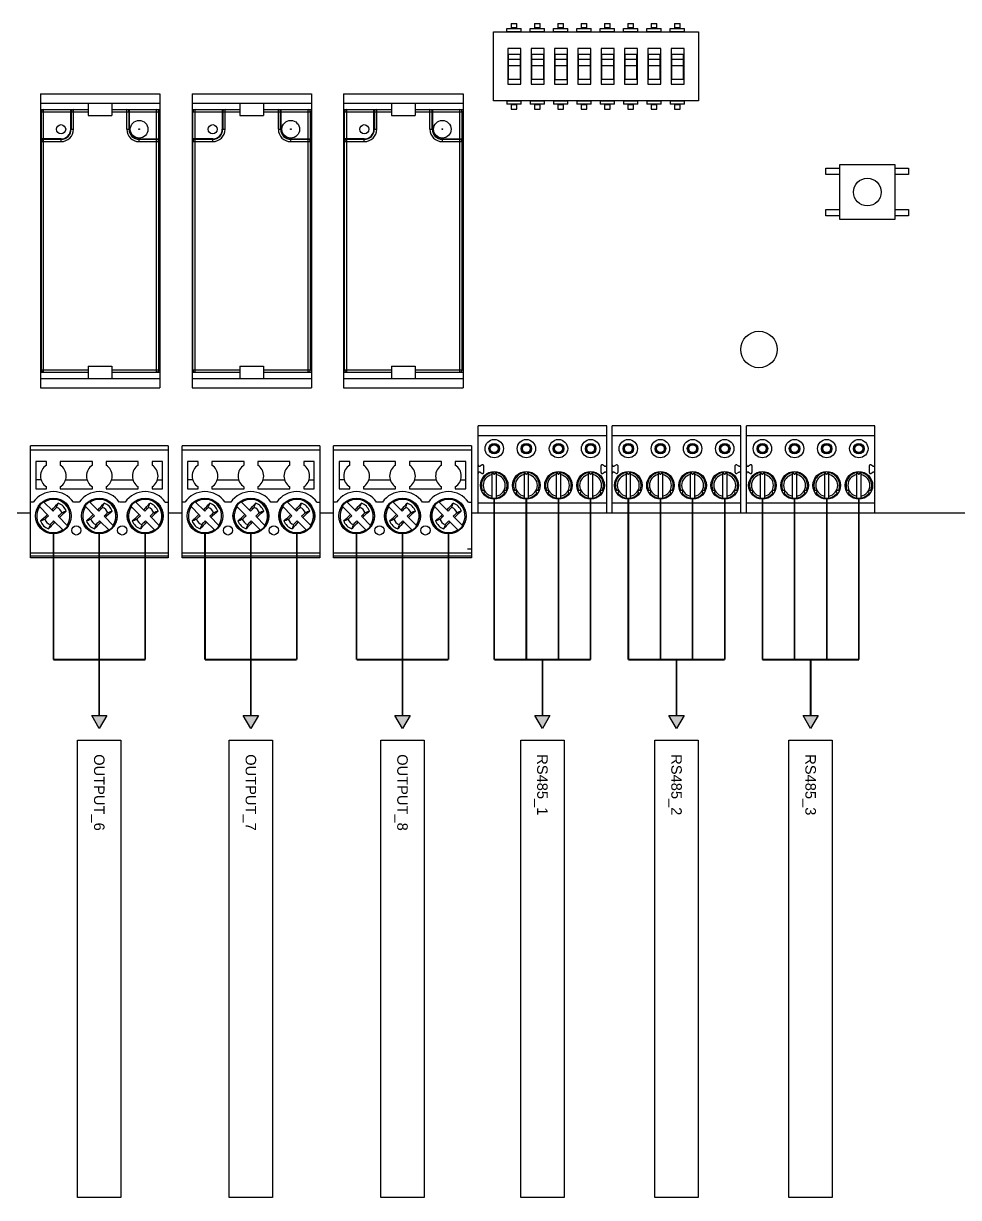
# Model space of a CAD drawing. Header units: millimetres. Extents: x 285292 to 433407, y -235676 to -135648.
# Drawn here: x 319260 to 359349, y -235676 to -185348 of the extents above; entities that cross this region are included whole.
import ezdxf
from ezdxf.enums import TextEntityAlignment as Align

# ---------------------------------------------------------------- set-up
doc = ezdxf.new("R2010")
doc.units = ezdxf.units.MM
doc.header["$LTSCALE"] = 10
doc.header["$MEASUREMENT"] = 0
doc.linetypes.add('HIDDEN', pattern=[0.375, 0.25, -0.125])
doc.styles.get("Standard").update_dxf_attribs({"font": 'arial.ttf'})

# ---------------------------------------------------------------- blocks, each defined once
blk = doc.blocks.new('SE ACM')
h = blk.add_hatch(color=256)
h.dxf.hatch_style = 1
h.paths.add_polyline_path([(322510, -215575), (322186, -215015), (322834, -215015)])
h = blk.add_hatch(color=256)
h.dxf.hatch_style = 1
h.paths.add_polyline_path([(329010, -215575), (328686, -215015), (329334, -215015)])
h = blk.add_hatch(color=256)
h.dxf.hatch_style = 1
h.paths.add_polyline_path([(335510, -215575), (335186, -215015), (335834, -215015)])
h = blk.add_hatch(color=256)
h.dxf.hatch_style = 1
h.paths.add_polyline_path([(341509, -215575), (341185, -215015), (341832, -215015)])
h = blk.add_hatch(color=256)
h.dxf.hatch_style = 1
h.paths.add_polyline_path([(347259, -215575), (346935, -215015), (347582, -215015)])
h = blk.add_hatch(color=256)
h.dxf.hatch_style = 1
h.paths.add_polyline_path([(353009, -215575), (352685, -215015), (353332, -215015)])
at = {"linetype": 'Continuous'}
for p, q in [((339419, -188658), (339419, -185706)), ((339419, -185706), (348198, -185706)), ((339980, -185706), (339980, -185564)), ((339980, -185564), (340598, -185564)), ((340598, -185702), (339980, -185702)), ((340169, -185348), (340169, -185564)), ((340169, -185348), (340409, -185348)), ((340169, -185526), (340409, -185526)), ((340409, -185564), (340409, -185348)), ((340598, -185706), (340598, -185564)), ((340980, -185706), (340980, -185564)), ((340980, -185564), (341598, -185564)), ((341598, -185702), (340980, -185702)), ((341169, -185348), (341169, -185564)), ((341169, -185348), (341409, -185348)), ((341169, -185526), (341409, -185526)), ((341409, -185564), (341409, -185348)), ((341598, -185706), (341598, -185564)), ((341980, -185706), (341980, -185564)), ((341980, -185564), (342598, -185564)), ((342598, -185702), (341980, -185702)), ((342169, -185348), (342169, -185564)), ((342169, -185348), (342409, -185348)), ((342169, -185526), (342409, -185526)), ((342409, -185564), (342409, -185348)), ((342598, -185706), (342598, -185564)), ((342980, -185706), (342980, -185564)), ((342980, -185564), (343598, -185564)), ((343598, -185702), (342980, -185702)), ((343169, -185348), (343169, -185564)), ((343169, -185348), (343409, -185348)), ((343169, -185526), (343409, -185526)), ((343409, -185564), (343409, -185348)), ((343598, -185706), (343598, -185564)), ((343980, -185706), (343980, -185564)), ((343980, -185564), (344598, -185564)), ((344598, -185702), (343980, -185702)), ((344169, -185348), (344169, -185564)), ((344169, -185348), (344409, -185348)), ((344169, -185526), (344409, -185526)), ((344409, -185564), (344409, -185348)), ((344598, -185706), (344598, -185564)), ((344980, -185706), (344980, -185564)), ((344980, -185564), (345598, -185564)), ((345598, -185702), (344980, -185702)), ((345169, -185348), (345169, -185564)), ((345169, -185348), (345409, -185348)), ((345169, -185526), (345409, -185526)), ((345409, -185564), (345409, -185348)), ((345598, -185706), (345598, -185564)), ((345980, -185706), (345980, -185564)), ((345980, -185564), (346598, -185564)), ((346598, -185702), (345980, -185702)), ((346169, -185348), (346169, -185564)), ((346169, -185348), (346409, -185348)), ((346169, -185526), (346409, -185526)), ((346409, -185564), (346409, -185348)), ((346598, -185706), (346598, -185564)), ((346980, -185706), (346980, -185564)), ((346980, -185564), (347598, -185564)), ((347598, -185702), (346980, -185702)), ((347169, -185348), (347169, -185564)), ((347169, -185348), (347409, -185348)), ((347169, -185526), (347409, -185526)), ((347409, -185564), (347409, -185348)), ((347598, -185706), (347598, -185564)), ((348198, -185706), (348198, -188658)), ((340033, -186414), (340033, -187950)), ((340584, -186414), (340033, -186414)), ((340052, -187753), (340052, -186662)), ((340052, -186662), (340564, -186662)), ((340564, -187753), (340564, -186662)), ((340584, -187950), (340584, -186414)), ((341033, -186414), (341033, -187950)), ((341584, -186414), (341033, -186414)), ((341052, -187753), (341052, -186662)), ((341052, -186662), (341564, -186662)), ((341564, -187753), (341564, -186662)), ((341584, -187950), (341584, -186414)), ((342033, -186414), (342033, -187950)), ((342584, -186414), (342033, -186414)), ((342052, -187753), (342052, -186662)), ((342052, -186662), (342564, -186662)), ((342564, -187753), (342564, -186662)), ((342584, -187950), (342584, -186414)), ((343033, -186414), (343033, -187950)), ((343584, -186414), (343033, -186414)), ((343052, -187753), (343052, -186662)), ((343052, -186662), (343564, -186662)), ((343564, -187753), (343564, -186662)), ((343584, -187950), (343584, -186414)), ((344033, -186414), (344033, -187950)), ((344584, -186414), (344033, -186414)), ((344052, -187753), (344052, -186662)), ((344052, -186662), (344564, -186662)), ((344564, -187753), (344564, -186662)), ((344584, -187950), (344584, -186414)), ((345033, -186414), (345033, -187950)), ((345584, -186414), (345033, -186414)), ((345052, -187753), (345052, -186662)), ((345052, -186662), (345564, -186662)), ((345564, -187753), (345564, -186662)), ((345584, -187950), (345584, -186414)), ((346033, -186414), (346033, -187950)), ((346584, -186414), (346033, -186414)), ((346052, -187753), (346052, -186662)), ((346052, -186662), (346564, -186662)), ((346564, -187753), (346564, -186662)), ((346584, -187950), (346584, -186414)), ((347033, -186414), (347033, -187950)), ((347584, -186414), (347033, -186414)), ((347052, -187753), (347052, -186662)), ((347052, -186662), (347564, -186662)), ((347564, -187753), (347564, -186662)), ((347584, -187950), (347584, -186414)), ((340052, -186769), (340033, -186769)), ((340564, -186888), (340052, -186888)), ((340564, -187162), (340052, -187162)), ((340584, -186769), (340564, -186769)), ((341052, -186769), (341033, -186769)), ((341564, -186888), (341052, -186888)), ((341564, -187162), (341052, -187162)), ((341584, -186769), (341564, -186769)), ((342052, -186769), (342033, -186769)), ((342564, -186888), (342052, -186888)), ((342564, -187162), (342052, -187162)), ((342584, -186769), (342564, -186769)), ((343052, -186769), (343033, -186769)), ((343564, -186888), (343052, -186888)), ((343564, -187162), (343052, -187162)), ((343584, -186769), (343564, -186769)), ((344052, -186769), (344033, -186769)), ((344564, -186888), (344052, -186888)), ((344564, -187162), (344052, -187162)), ((344584, -186769), (344564, -186769)), ((345052, -186769), (345033, -186769)), ((345564, -186888), (345052, -186888)), ((345564, -187162), (345052, -187162)), ((345584, -186769), (345564, -186769)), ((346052, -186769), (346033, -186769)), ((346564, -186888), (346052, -186888)), ((346564, -187162), (346052, -187162)), ((346584, -186769), (346564, -186769)), ((347052, -186769), (347033, -186769)), ((347564, -186888), (347052, -186888)), ((347564, -187162), (347052, -187162)), ((347584, -186769), (347564, -186769)), ((340033, -187595), (340052, -187595)), ((340564, -187595), (340584, -187595)), ((341033, -187595), (341052, -187595)), ((341564, -187595), (341584, -187595)), ((342033, -187595), (342052, -187595)), ((342564, -187595), (342584, -187595)), ((343033, -187595), (343052, -187595)), ((343564, -187595), (343584, -187595)), ((344033, -187595), (344052, -187595)), ((344564, -187595), (344584, -187595)), ((345033, -187595), (345052, -187595)), ((345564, -187595), (345584, -187595)), ((346033, -187595), (346052, -187595)), ((346564, -187595), (346584, -187595)), ((347033, -187595), (347052, -187595)), ((347564, -187595), (347584, -187595)), ((340033, -187950), (340584, -187950)), ((340564, -187753), (340052, -187753)), ((341033, -187950), (341584, -187950)), ((341564, -187753), (341052, -187753)), ((342033, -187950), (342584, -187950)), ((342052, -187753), (342564, -187753)), ((343033, -187950), (343584, -187950)), ((343564, -187753), (343052, -187753)), ((344033, -187950), (344584, -187950)), ((344564, -187753), (344052, -187753)), ((345033, -187950), (345584, -187950)), ((345564, -187753), (345052, -187753)), ((346033, -187950), (346584, -187950)), ((346564, -187753), (346052, -187753)), ((347033, -187950), (347584, -187950)), ((347564, -187753), (347052, -187753)), ((319987, -188366), (319987, -200965)), ((319987, -188366), (325105, -188366)), ((325105, -188366), (325105, -200965)), ((326487, -188366), (326487, -200965)), ((326487, -188366), (331605, -188366)), ((331605, -188366), (331605, -200965)), ((332987, -188366), (332987, -200965)), ((332987, -188366), (338105, -188366)), ((338105, -188366), (338105, -200965)), ((348198, -188658), (339419, -188658)), ((339980, -188658), (339980, -188800)), ((339980, -188662), (340598, -188662)), ((340598, -188800), (340598, -188658)), ((340980, -188658), (340980, -188800)), ((340980, -188662), (341598, -188662)), ((341598, -188800), (341598, -188658)), ((341980, -188658), (341980, -188800)), ((341980, -188662), (342598, -188662)), ((342598, -188800), (342598, -188658)), ((342980, -188658), (342980, -188800)), ((342980, -188662), (343598, -188662)), ((343598, -188800), (343598, -188658)), ((343980, -188658), (343980, -188800)), ((343980, -188662), (344598, -188662)), ((344598, -188800), (344598, -188658)), ((344980, -188658), (344980, -188800)), ((344980, -188662), (345598, -188662)), ((345598, -188800), (345598, -188658)), ((345980, -188658), (345980, -188800)), ((345980, -188662), (346598, -188662)), ((346598, -188800), (346598, -188658)), ((346980, -188658), (346980, -188800)), ((346980, -188662), (347598, -188662)), ((347598, -188800), (347598, -188658)), ((319987, -188760), (325105, -188760)), ((319987, -189036), (322040, -189036)), ((320026, -200197), (320026, -189134)), ((320026, -189134), (322040, -189134)), ((320124, -200296), (320124, -189036)), ((321286, -189882), (321286, -189036)), ((321305, -189134), (321305, -189882)), ((321404, -189882), (321404, -189036)), ((322040, -188760), (322040, -189292)), ((323052, -188760), (323052, -189292)), ((323052, -189036), (325105, -189036)), ((323052, -189134), (325065, -189134)), ((323687, -189882), (323687, -189036)), ((323786, -189882), (323786, -189134)), ((323805, -189882), (323805, -189036)), ((324967, -200296), (324967, -189036)), ((325065, -200197), (325065, -189134)), ((326487, -188760), (331605, -188760)), ((326487, -189036), (328540, -189036)), ((326526, -200197), (326526, -189134)), ((326526, -189134), (328540, -189134)), ((326624, -200296), (326624, -189036)), ((327786, -189882), (327786, -189036)), ((327805, -189134), (327805, -189882)), ((327904, -189882), (327904, -189036)), ((328540, -188760), (328540, -189292)), ((329552, -188760), (329552, -189292)), ((329552, -189036), (331605, -189036)), ((329552, -189134), (331565, -189134)), ((330187, -189882), (330187, -189036)), ((330286, -189882), (330286, -189134)), ((330305, -189882), (330305, -189036)), ((331467, -200296), (331467, -189036)), ((331565, -200197), (331565, -189134)), ((332987, -188760), (338105, -188760)), ((332987, -189036), (335040, -189036)), ((333026, -200197), (333026, -189134)), ((333026, -189134), (335040, -189134)), ((333124, -200296), (333124, -189036)), ((334286, -189882), (334286, -189036)), ((334305, -189134), (334305, -189882)), ((334404, -189882), (334404, -189036)), ((335040, -188760), (335040, -189292)), ((336052, -188760), (336052, -189292)), ((336052, -189036), (338105, -189036)), ((336052, -189134), (338065, -189134)), ((336687, -189882), (336687, -189036)), ((336786, -189882), (336786, -189134)), ((336805, -189882), (336805, -189036)), ((337967, -200296), (337967, -189036)), ((338065, -200197), (338065, -189134)), ((340598, -188800), (339980, -188800)), ((340169, -188800), (340169, -189016)), ((340409, -188838), (340169, -188838)), ((340169, -189016), (340409, -189016)), ((340409, -189016), (340409, -188800)), ((341598, -188800), (340980, -188800)), ((341169, -188800), (341169, -189016)), ((341409, -188838), (341169, -188838)), ((341169, -189016), (341409, -189016)), ((341409, -189016), (341409, -188800)), ((342598, -188800), (341980, -188800)), ((342169, -188800), (342169, -189016)), ((342409, -188838), (342169, -188838)), ((342169, -189016), (342409, -189016)), ((342409, -189016), (342409, -188800)), ((343598, -188800), (342980, -188800)), ((343169, -188800), (343169, -189016)), ((343409, -188838), (343169, -188838)), ((343169, -189016), (343409, -189016)), ((343409, -189016), (343409, -188800)), ((344598, -188800), (343980, -188800)), ((344169, -188800), (344169, -189016)), ((344409, -188838), (344169, -188838)), ((344169, -189016), (344409, -189016)), ((344409, -189016), (344409, -188800)), ((345598, -188800), (344980, -188800)), ((345169, -188800), (345169, -189016)), ((345409, -188838), (345169, -188838)), ((345169, -189016), (345409, -189016)), ((345409, -189016), (345409, -188800)), ((346598, -188800), (345980, -188800)), ((346169, -188800), (346169, -189016)), ((346409, -188838), (346169, -188838)), ((346169, -189016), (346409, -189016)), ((346409, -189016), (346409, -188800)), ((347598, -188800), (346980, -188800)), ((347169, -188800), (347169, -189016)), ((347409, -188838), (347169, -188838)), ((347169, -189016), (347409, -189016)), ((347409, -189016), (347409, -188800)), ((319987, -189311), (320026, -189311)), ((322040, -189292), (323052, -189292)), ((325065, -189311), (325105, -189311)), ((326487, -189311), (326526, -189311)), ((328540, -189292), (329552, -189292)), ((331565, -189311), (331605, -189311)), ((332987, -189311), (333026, -189311)), ((335040, -189292), (336052, -189292)), ((338065, -189311), (338105, -189311)), ((321286, -189882), (321404, -189882)), ((323687, -189882), (323805, -189882)), ((327786, -189882), (327904, -189882)), ((330187, -189882), (330305, -189882)), ((334286, -189882), (334404, -189882)), ((336687, -189882), (336805, -189882)), ((320872, -190296), (320026, -190296)), ((320026, -190414), (320872, -190414)), ((320872, -190315), (320124, -190315)), ((320872, -190414), (320872, -190296)), ((324219, -190414), (324219, -190296)), ((324219, -190296), (325065, -190296)), ((324967, -190315), (324219, -190315)), ((324219, -190414), (325065, -190414)), ((327372, -190296), (326526, -190296)), ((326526, -190414), (327372, -190414)), ((327372, -190315), (326624, -190315)), ((327372, -190414), (327372, -190296)), ((330719, -190414), (330719, -190296)), ((330719, -190296), (331565, -190296)), ((331467, -190315), (330719, -190315)), ((330719, -190414), (331565, -190414)), ((333872, -190296), (333026, -190296)), ((333026, -190414), (333872, -190414)), ((333872, -190315), (333124, -190315)), ((333872, -190414), (333872, -190296)), ((337219, -190414), (337219, -190296)), ((337219, -190296), (338065, -190296)), ((337967, -190315), (337219, -190315)), ((337219, -190414), (338065, -190414)), ((353667, -191551), (354258, -191551)), ((353667, -191827), (353667, -191551)), ((354258, -191394), (356620, -191394)), ((354258, -193756), (354258, -191394)), ((356620, -191394), (356620, -193756)), ((356620, -191551), (357210, -191551)), ((357210, -191551), (357210, -191827)), ((354258, -191827), (353667, -191827)), ((357210, -191827), (356620, -191827)), ((353667, -193323), (354258, -193323)), ((353667, -193599), (353667, -193323)), ((354258, -193599), (353667, -193599)), ((356620, -193756), (354258, -193756)), ((356620, -193323), (357210, -193323)), ((357210, -193599), (356620, -193599)), ((357210, -193323), (357210, -193599)), ((320026, -200020), (319987, -200020)), ((319987, -200296), (322040, -200296)), ((320026, -200197), (322040, -200197)), ((322040, -200040), (322040, -200571)), ((322040, -200040), (323052, -200040)), ((323052, -200040), (323052, -200571)), ((323052, -200197), (325065, -200197)), ((323052, -200296), (325105, -200296)), ((325105, -200020), (325065, -200020)), ((326526, -200020), (326487, -200020)), ((326487, -200296), (328540, -200296)), ((326526, -200197), (328540, -200197)), ((328540, -200040), (328540, -200571)), ((328540, -200040), (329552, -200040)), ((329552, -200040), (329552, -200571)), ((329552, -200197), (331565, -200197)), ((329552, -200296), (331605, -200296)), ((331605, -200020), (331565, -200020)), ((333026, -200020), (332987, -200020)), ((332987, -200296), (335040, -200296)), ((333026, -200197), (335040, -200197)), ((335040, -200040), (335040, -200571)), ((335040, -200040), (336052, -200040)), ((336052, -200040), (336052, -200571)), ((336052, -200197), (338065, -200197)), ((336052, -200296), (338105, -200296)), ((338105, -200020), (338065, -200020)), ((319987, -200571), (325105, -200571)), ((326487, -200571), (331605, -200571)), ((332987, -200571), (338105, -200571)), ((319987, -200965), (325105, -200965)), ((326487, -200965), (331605, -200965)), ((332987, -200965), (338105, -200965)), ((344265, -202589), (338753, -202589)), ((338753, -206329), (338753, -202589)), ((344265, -206329), (344265, -202589)), ((350015, -202589), (344503, -202589)), ((344503, -206329), (344503, -202589)), ((350015, -206329), (350015, -202589)), ((355765, -202589), (350253, -202589)), ((350253, -206329), (350253, -202589)), ((355765, -206329), (355765, -202589)), ((338753, -203004), (344265, -203004)), ((344503, -203004), (350015, -203004)), ((350253, -203004), (355765, -203004)), ((319557, -208252), (319557, -203449)), ((325463, -203449), (319557, -203449)), ((319557, -203629), (325463, -203629)), ((325463, -203449), (325463, -208252)), ((326057, -208252), (326057, -203449)), ((331963, -203449), (326057, -203449)), ((326057, -203629), (331963, -203629)), ((331963, -203449), (331963, -208252)), ((338463, -203449), (332557, -203449)), ((332557, -208252), (332557, -203449)), ((332557, -203629), (338463, -203629)), ((338463, -203449), (338463, -208252)), ((319794, -204118), (319794, -205300)), ((320246, -204118), (319794, -204118)), ((320246, -204283), (320246, -204118)), ((320837, -204118), (320837, -204283)), ((322215, -204118), (320837, -204118)), ((322215, -204283), (322215, -204118)), ((322805, -204118), (322805, -204283)), ((324183, -204118), (322805, -204118)), ((324183, -204283), (324183, -204118)), ((324774, -204118), (324774, -204283)), ((325227, -204118), (324774, -204118)), ((325227, -205300), (325227, -204118)), ((326294, -204118), (326294, -205300)), ((326746, -204118), (326294, -204118)), ((326746, -204283), (326746, -204118)), ((327337, -204118), (327337, -204283)), ((328715, -204118), (327337, -204118)), ((328715, -204283), (328715, -204118)), ((329305, -204118), (329305, -204283)), ((330683, -204118), (329305, -204118)), ((330683, -204283), (330683, -204118)), ((331274, -204118), (331274, -204283)), ((331727, -204118), (331274, -204118)), ((331727, -205300), (331727, -204118)), ((333246, -204118), (332794, -204118)), ((332794, -204118), (332794, -205300)), ((333246, -204283), (333246, -204118)), ((335215, -204118), (333837, -204118)), ((333837, -204118), (333837, -204283)), ((335215, -204283), (335215, -204118)), ((337183, -204118), (335805, -204118)), ((335805, -204118), (335805, -204283)), ((337183, -204283), (337183, -204118)), ((338227, -204118), (337774, -204118)), ((337774, -204118), (337774, -204283)), ((338227, -205300), (338227, -204118)), ((338930, -204267), (338841, -204319)), ((338989, -204302), (338989, -204601)), ((344028, -204601), (344028, -204302)), ((344176, -204319), (344087, -204267)), ((344680, -204267), (344591, -204319)), ((344739, -204302), (344739, -204601)), ((349778, -204601), (349778, -204302)), ((349926, -204319), (349837, -204267)), ((350430, -204267), (350341, -204319)), ((350489, -204302), (350489, -204601)), ((355528, -204601), (355528, -204302)), ((355676, -204319), (355587, -204267)), ((338841, -204584), (338930, -204635)), ((339343, -204606), (339343, -205690)), ((339357, -204564), (339408, -204648)), ((339476, -204648), (339526, -204564)), ((339540, -205690), (339540, -204606)), ((340721, -204606), (340721, -205690)), ((340735, -204564), (340786, -204648)), ((340854, -204648), (340904, -204564)), ((340918, -205690), (340918, -204606)), ((342099, -204606), (342099, -205690)), ((342113, -204564), (342163, -204648)), ((342232, -204648), (342282, -204564)), ((342296, -205690), (342296, -204606)), ((343477, -204606), (343477, -205690)), ((343491, -204564), (343541, -204648)), ((343610, -204648), (343660, -204564)), ((343674, -205690), (343674, -204606)), ((344087, -204635), (344176, -204584)), ((344591, -204584), (344680, -204635)), ((345093, -204606), (345093, -205690)), ((345107, -204564), (345158, -204648)), ((345226, -204648), (345276, -204564)), ((345290, -205690), (345290, -204606)), ((346471, -204606), (346471, -205690)), ((346485, -204564), (346536, -204648)), ((346604, -204648), (346654, -204564)), ((346668, -205690), (346668, -204606)), ((347849, -204606), (347849, -205690)), ((347863, -204564), (347913, -204648)), ((347982, -204648), (348032, -204564)), ((348046, -205690), (348046, -204606)), ((349227, -204606), (349227, -205690)), ((349241, -204564), (349291, -204648)), ((349360, -204648), (349410, -204564)), ((349424, -205690), (349424, -204606)), ((349837, -204635), (349926, -204584)), ((350341, -204584), (350430, -204635)), ((350843, -204606), (350843, -205690)), ((350857, -204564), (350908, -204648)), ((350976, -204648), (351026, -204564)), ((351040, -205690), (351040, -204606)), ((352221, -204606), (352221, -205690)), ((352235, -204564), (352286, -204648)), ((352354, -204648), (352404, -204564)), ((352418, -205690), (352418, -204606)), ((353599, -204606), (353599, -205690)), ((353613, -204564), (353663, -204648)), ((353732, -204648), (353782, -204564)), ((353796, -205690), (353796, -204606)), ((354977, -204606), (354977, -205690)), ((354991, -204564), (355041, -204648)), ((355110, -204648), (355160, -204564)), ((355174, -205690), (355174, -204606)), ((355587, -204635), (355676, -204584)), ((320013, -204906), (319794, -204906)), ((319794, -205300), (320246, -205300)), ((320246, -205300), (320246, -205214)), ((320837, -205214), (320837, -205300)), ((320837, -205300), (322215, -205300)), ((321070, -204906), (321982, -204906)), ((322215, -205300), (322215, -205214)), ((322805, -205214), (322805, -205300)), ((322805, -205300), (324183, -205300)), ((323038, -204906), (323950, -204906)), ((324183, -205300), (324183, -205214)), ((324774, -205214), (324774, -205300)), ((324774, -205300), (325227, -205300)), ((325007, -204906), (325227, -204906)), ((326513, -204906), (326294, -204906)), ((326294, -205300), (326746, -205300)), ((326746, -205300), (326746, -205214)), ((327337, -205214), (327337, -205300)), ((327337, -205300), (328715, -205300)), ((327570, -204906), (328482, -204906)), ((328715, -205300), (328715, -205214)), ((329305, -205214), (329305, -205300)), ((329305, -205300), (330683, -205300)), ((329538, -204906), (330450, -204906)), ((330683, -205300), (330683, -205214)), ((331274, -205214), (331274, -205300)), ((331274, -205300), (331727, -205300)), ((331507, -204906), (331727, -204906)), ((333013, -204906), (332794, -204906)), ((332794, -205300), (333246, -205300)), ((333246, -205300), (333246, -205214)), ((333837, -205214), (333837, -205300)), ((333837, -205300), (335215, -205300)), ((334070, -204906), (334982, -204906)), ((335215, -205300), (335215, -205214)), ((335805, -205214), (335805, -205300)), ((335805, -205300), (337183, -205300)), ((336038, -204906), (336950, -204906)), ((337183, -205300), (337183, -205214)), ((337774, -205214), (337774, -205300)), ((337774, -205300), (338227, -205300)), ((338007, -204906), (338227, -204906)), ((338991, -205369), (338893, -205367)), ((338978, -205514), (339025, -205428)), ((339858, -205428), (339905, -205514)), ((339990, -205367), (339892, -205369)), ((340369, -205369), (340271, -205367)), ((340356, -205514), (340403, -205428)), ((341236, -205428), (341283, -205514)), ((341368, -205367), (341270, -205369)), ((341747, -205369), (341649, -205367)), ((341734, -205514), (341781, -205428)), ((342614, -205428), (342661, -205514)), ((342746, -205367), (342648, -205369)), ((343125, -205369), (343027, -205367)), ((343112, -205514), (343159, -205428)), ((343992, -205428), (344039, -205514)), ((344124, -205367), (344026, -205369)), ((344741, -205369), (344643, -205367)), ((344728, -205514), (344775, -205428)), ((345608, -205428), (345655, -205514)), ((345740, -205367), (345642, -205369)), ((346119, -205369), (346021, -205367)), ((346106, -205514), (346153, -205428)), ((346986, -205428), (347033, -205514)), ((347118, -205367), (347020, -205369)), ((347497, -205369), (347399, -205367)), ((347484, -205514), (347531, -205428)), ((348364, -205428), (348411, -205514)), ((348496, -205367), (348398, -205369)), ((348875, -205369), (348777, -205367)), ((348862, -205514), (348909, -205428)), ((349742, -205428), (349789, -205514)), ((349874, -205367), (349776, -205369)), ((350491, -205369), (350393, -205367)), ((350478, -205514), (350525, -205428)), ((351358, -205428), (351405, -205514)), ((351490, -205367), (351392, -205369)), ((351869, -205369), (351771, -205367)), ((351856, -205514), (351903, -205428)), ((352736, -205428), (352783, -205514)), ((352868, -205367), (352770, -205369)), ((353247, -205369), (353149, -205367)), ((353234, -205514), (353281, -205428)), ((354114, -205428), (354161, -205514)), ((354246, -205367), (354148, -205369)), ((354625, -205369), (354527, -205367)), ((354612, -205514), (354659, -205428)), ((355492, -205428), (355539, -205514)), ((355624, -205367), (355526, -205369)), ((318963, -206323), (319557, -206323)), ((319682, -205870), (319557, -205870)), ((320335, -206449), (319930, -206044)), ((320530, -206254), (320124, -205849)), ((321650, -205870), (321402, -205870)), ((322304, -206449), (321898, -206044)), ((322498, -206254), (322093, -205849)), ((323619, -205870), (323370, -205870)), ((324272, -206449), (323867, -206044)), ((324467, -206254), (324061, -205849)), ((325339, -205870), (325463, -205870)), ((325463, -206323), (326057, -206323)), ((326182, -205870), (326057, -205870)), ((326835, -206449), (326430, -206044)), ((327030, -206254), (326624, -205849)), ((328150, -205870), (327902, -205870)), ((328804, -206449), (328398, -206044)), ((328998, -206254), (328593, -205849)), ((330119, -205870), (329870, -205870)), ((330772, -206449), (330367, -206044)), ((330967, -206254), (330561, -205849)), ((331839, -205870), (331963, -205870)), ((331963, -206323), (332557, -206323)), ((332682, -205870), (332557, -205870)), ((333335, -206449), (332930, -206044)), ((333530, -206254), (333124, -205849)), ((334650, -205870), (334402, -205870)), ((335304, -206449), (334898, -206044)), ((335498, -206254), (335093, -205849)), ((336619, -205870), (336370, -205870)), ((337272, -206449), (336867, -206044)), ((337467, -206254), (337061, -205849)), ((338339, -205870), (338463, -205870)), ((338463, -206323), (338753, -206323)), ((344265, -205914), (338753, -205914)), ((338753, -206329), (344265, -206329)), ((344265, -206323), (344503, -206323)), ((350015, -205914), (344503, -205914)), ((344503, -206329), (350015, -206329)), ((350015, -206323), (350253, -206323)), ((355765, -205914), (350253, -205914)), ((350253, -206329), (355765, -206329)), ((355765, -206323), (376053, -206323)), ((320959, -207073), (320553, -206668)), ((321154, -206878), (320748, -206473)), ((322927, -207073), (322522, -206668)), ((323122, -206878), (322717, -206473)), ((324896, -207073), (324490, -206668)), ((325091, -206878), (324685, -206473)), ((327459, -207073), (327053, -206668)), ((327654, -206878), (327248, -206473)), ((329427, -207073), (329022, -206668)), ((329622, -206878), (329217, -206473)), ((331396, -207073), (330990, -206668)), ((331591, -206878), (331185, -206473)), ((333959, -207073), (333553, -206668)), ((334154, -206878), (333748, -206473)), ((335927, -207073), (335522, -206668)), ((336122, -206878), (335717, -206473)), ((337896, -207073), (337490, -206668)), ((338091, -206878), (337685, -206473)), ((325463, -208055), (319557, -208055)), ((319557, -208174), (325463, -208174)), ((325463, -208252), (319557, -208252)), ((331963, -208055), (326057, -208055)), ((326057, -208174), (331963, -208174)), ((331963, -208252), (326057, -208252)), ((338463, -208055), (332557, -208055)), ((332557, -208174), (338463, -208174)), ((338463, -208252), (332557, -208252)), ((338463, -207878), (338299, -207878))]:
    blk.add_line(p, q, dxfattribs=at)
at = {"linetype": 'HIDDEN', "const_width": 75}
for points in [[(339442, -212621), (339442, -205739)], [(340820, -212621), (340820, -205739)], [(342198, -212621), (342198, -205739)], [(343576, -212621), (343576, -205739)], [(345192, -212621), (345192, -205739)], [(346570, -212621), (346570, -205739)], [(347948, -212621), (347948, -205739)], [(349326, -212621), (349326, -205739)], [(350942, -212621), (350942, -205739)], [(352320, -212621), (352320, -205739)], [(353698, -212621), (353698, -205739)], [(355076, -212621), (355076, -205739)], [(320542, -212621), (320542, -207229)], [(322510, -212621), (322510, -207229)], [(324479, -212621), (324479, -207174)], [(327042, -212621), (327042, -207229)], [(329010, -212621), (329010, -207229)], [(330979, -212621), (330979, -207174)], [(333542, -212621), (333542, -207229)], [(335510, -212621), (335510, -207229)], [(337479, -212621), (337479, -207174)], [(320542, -212621), (324479, -212621)], [(322510, -212621), (322510, -215015)], [(327042, -212621), (330979, -212621)], [(329010, -212621), (329010, -215015)], [(333542, -212621), (337479, -212621)], [(335510, -212621), (335510, -215015)], [(339442, -212621), (343576, -212621)], [(341509, -212621), (341509, -215015)], [(345192, -212621), (349326, -212621)], [(347259, -212621), (347259, -215015)], [(350942, -212621), (355076, -212621)], [(353009, -212621), (353009, -215015)]]:
    blk.add_lwpolyline(points, dxfattribs=at)
for points in [[(322510, -215575), (322186, -215015), (322834, -215015)], [(329010, -215575), (328686, -215015), (329334, -215015)], [(335510, -215575), (335186, -215015), (335834, -215015)], [(341509, -215575), (341185, -215015), (341832, -215015)], [(347259, -215575), (346935, -215015), (347582, -215015)], [(353009, -215575), (352685, -215015), (353332, -215015)], [(323439, -216075), (323439, -235676), (321581, -235676), (321581, -216075)], [(329939, -216075), (329939, -235676), (328081, -235676), (328081, -216075)], [(336439, -216075), (336439, -235676), (334581, -235676), (334581, -216075)], [(342437, -216075), (342437, -235676), (340580, -235676), (340580, -216075)], [(348187, -216075), (348187, -235676), (346330, -235676), (346330, -216075)], [(353937, -216075), (353937, -235676), (352080, -235676), (352080, -216075)]]:
    blk.add_lwpolyline(points, close=True)
at = {"linetype": 'Continuous'}
for centre, radius in [((320872, -189882), 197), ((324219, -189882), 378), ((327372, -189882), 197), ((330719, -189882), 378), ((333872, -189882), 197), ((337219, -189882), 378), ((324219, -189882), 17.4), ((330719, -189882), 17.4), ((337219, -189882), 17.4), ((355439, -192575), 591), ((350792, -199323), 781), ((339442, -203573), 394), ((340820, -203573), 394), ((342198, -203573), 394), ((343576, -203573), 394), ((345192, -203573), 394), ((346570, -203573), 394), ((347948, -203573), 394), ((349326, -203573), 394), ((350942, -203573), 394), ((352320, -203573), 394), ((353698, -203573), 394), ((355076, -203573), 394), ((339442, -203573), 226), ((339442, -203573), 197), ((339442, -203573), 166), ((340820, -203573), 226), ((340820, -203573), 197), ((340820, -203573), 166), ((342198, -203573), 226), ((342198, -203573), 197), ((342198, -203573), 166), ((343576, -203573), 226), ((343576, -203573), 197), ((343576, -203573), 166), ((345192, -203573), 226), ((345192, -203573), 197), ((345192, -203573), 166), ((346570, -203573), 226), ((346570, -203573), 197), ((346570, -203573), 166), ((347948, -203573), 226), ((347948, -203573), 197), ((347948, -203573), 166), ((349326, -203573), 226), ((349326, -203573), 197), ((349326, -203573), 166), ((350942, -203573), 226), ((350942, -203573), 197), ((350942, -203573), 166), ((352320, -203573), 226), ((352320, -203573), 197), ((352320, -203573), 166), ((353698, -203573), 226), ((353698, -203573), 197), ((353698, -203573), 166), ((355076, -203573), 226), ((355076, -203573), 197), ((355076, -203573), 166), ((339442, -205148), 591), ((340820, -205148), 591), ((342198, -205148), 591), ((343576, -205148), 591), ((345192, -205148), 591), ((346570, -205148), 591), ((347948, -205148), 591), ((349326, -205148), 591), ((350942, -205148), 591), ((352320, -205148), 591), ((353698, -205148), 591), ((355076, -205148), 591), ((320542, -206461), 768), ((320542, -206461), 761), ((322510, -206461), 768), ((322510, -206461), 761), ((324479, -206461), 768), ((324479, -206461), 761), ((327042, -206461), 768), ((327042, -206461), 761), ((329010, -206461), 768), ((329010, -206461), 761), ((330979, -206461), 768), ((330979, -206461), 761), ((333542, -206461), 768), ((333542, -206461), 761), ((335510, -206461), 768), ((335510, -206461), 761), ((337479, -206461), 768), ((337479, -206461), 761), ((321526, -207079), 197), ((323494, -207079), 197), ((328026, -207079), 197), ((329994, -207079), 197), ((334526, -207079), 197), ((336494, -207079), 197)]:
    blk.add_circle(centre, radius, dxfattribs=at)
for centre, radius, start, end in [((320124, -189134), 98.4, 90, 180), ((321404, -189134), 98.4, 90, 180), ((323687, -189134), 98.4, 0, 90), ((324967, -189134), 98.4, 0, 90), ((326624, -189134), 98.4, 90, 180), ((327904, -189134), 98.4, 90, 180), ((330187, -189134), 98.4, 0, 90), ((331467, -189134), 98.4, 0, 90), ((333124, -189134), 98.4, 90, 180), ((334404, -189134), 98.4, 90, 180), ((336687, -189134), 98.4, 0, 90), ((337967, -189134), 98.4, 0, 90), ((320872, -189882), 531, 270, 0), ((320872, -189882), 433, 270, 0), ((320872, -189882), 413, 270, 0), ((324219, -189882), 531, 180, 270), ((324219, -189882), 433, 180, 270), ((324219, -189882), 413, 180, 270), ((327372, -189882), 531, 270, 0), ((327372, -189882), 433, 270, 0), ((327372, -189882), 413, 270, 0), ((330719, -189882), 531, 180, 270), ((330719, -189882), 433, 180, 270), ((330719, -189882), 413, 180, 270), ((333872, -189882), 531, 270, 0), ((333872, -189882), 433, 270, 0), ((333872, -189882), 413, 270, 0), ((337219, -189882), 531, 180, 270), ((337219, -189882), 433, 180, 270), ((337219, -189882), 413, 180, 270), ((320124, -190414), 98.4, 90, 180), ((324967, -190414), 98.4, 0, 90), ((326624, -190414), 98.4, 90, 180), ((331467, -190414), 98.4, 0, 90), ((333124, -190414), 98.4, 90, 180), ((337967, -190414), 98.4, 0, 90), ((320124, -200197), 98.4, 180, 270), ((324967, -200197), 98.4, 270, 0), ((326624, -200197), 98.4, 180, 270), ((331467, -200197), 98.4, 270, 0), ((333124, -200197), 98.4, 180, 270), ((337967, -200197), 98.4, 270, 0), ((320542, -204748), 551, 122.3924, 237.6076), ((320542, -204748), 551, 302.3924, 57.6076), ((322510, -204748), 551, 122.3924, 237.6076), ((322510, -204748), 551, 302.3924, 57.6076), ((324479, -204748), 551, 122.3924, 237.6076), ((324479, -204748), 551, 302.3924, 57.6076), ((327042, -204748), 551, 122.3924, 237.6076), ((327042, -204748), 551, 302.3924, 57.6076), ((329010, -204748), 551, 122.3924, 237.6076), ((329010, -204748), 551, 302.3924, 57.6076), ((330979, -204748), 551, 122.3924, 237.6076), ((330979, -204748), 551, 302.3924, 57.6076), ((333542, -204748), 551, 122.3924, 237.6076), ((333542, -204748), 551, 302.3924, 57.6076), ((335510, -204748), 551, 122.3924, 237.6076), ((335510, -204748), 551, 302.3924, 57.6076), ((337479, -204748), 551, 122.3924, 237.6076), ((337479, -204748), 551, 302.3924, 57.6076), ((338812, -204267), 59.1, 180, 300), ((338950, -204302), 39.4, 0, 120), ((344068, -204302), 39.4, 60, 180), ((344205, -204267), 59.1, 240, 0), ((344562, -204267), 59.1, 180, 300), ((344700, -204302), 39.4, 0, 120), ((349818, -204302), 39.4, 60, 180), ((349955, -204267), 59.1, 240, 0), ((350312, -204267), 59.1, 180, 300), ((350450, -204302), 39.4, 0, 120), ((355568, -204302), 39.4, 60, 180), ((355705, -204267), 59.1, 240, 0), ((338812, -204635), 59.1, 60, 180), ((339442, -205148), 551, 96.5179, 203.4949), ((338950, -204601), 39.4, 240, 0), ((339442, -205148), 472, 102.0247, 257.9753), ((339442, -205148), 551, 336.512, 83.4821), ((339442, -205148), 472, 282.0247, 77.9753), ((340820, -205148), 551, 96.5179, 203.4949), ((340820, -205148), 472, 102.0247, 257.9753), ((340820, -205148), 551, 336.512, 83.4821), ((340820, -205148), 472, 282.0247, 77.9753), ((342198, -205148), 551, 96.5179, 203.4949), ((342198, -205148), 472, 102.0247, 257.9753), ((342198, -205148), 551, 336.512, 83.4821), ((342198, -205148), 472, 282.0247, 77.9753), ((343576, -205148), 551, 96.5179, 203.4949), ((343576, -205148), 472, 102.0247, 257.9753), ((343576, -205148), 551, 336.512, 83.4821), ((343576, -205148), 472, 282.0247, 77.9753), ((344068, -204601), 39.4, 180, 300), ((344205, -204635), 59.1, 0, 120), ((344562, -204635), 59.1, 60, 180), ((345192, -205148), 551, 96.5179, 203.4949), ((344700, -204601), 39.4, 240, 0), ((345192, -205148), 472, 102.0247, 257.9753), ((345192, -205148), 551, 336.5052, 83.4821), ((345192, -205148), 472, 282.0247, 77.9753), ((346570, -205148), 551, 96.5179, 203.4949), ((346570, -205148), 472, 102.0247, 257.9753), ((346570, -205148), 551, 336.5052, 83.4821), ((346570, -205148), 472, 282.0247, 77.9753), ((347948, -205148), 551, 96.5179, 203.4949), ((347948, -205148), 472, 102.0247, 257.9753), ((347948, -205148), 551, 336.5052, 83.4821), ((347948, -205148), 472, 282.0247, 77.9753), ((349326, -205148), 551, 96.5179, 203.4949), ((349326, -205148), 472, 102.0247, 257.9753), ((349326, -205148), 551, 336.5052, 83.4821), ((349326, -205148), 472, 282.0247, 77.9753), ((349818, -204601), 39.4, 180, 300), ((349955, -204635), 59.1, 0, 120), ((350312, -204635), 59.1, 60, 180), ((350942, -205148), 551, 96.5179, 203.4949), ((350450, -204601), 39.4, 240, 0), ((350942, -205148), 472, 102.0247, 257.9753), ((350942, -205148), 551, 336.5052, 83.4821), ((350942, -205148), 472, 282.0247, 77.9753), ((352320, -205148), 551, 96.5179, 203.4949), ((352320, -205148), 472, 102.0247, 257.9753), ((352320, -205148), 551, 336.512, 83.4821), ((352320, -205148), 472, 282.0247, 77.9753), ((353698, -205148), 551, 96.5179, 203.4949), ((353698, -205148), 472, 102.0247, 257.9753), ((353698, -205148), 551, 336.5052, 83.4821), ((353698, -205148), 472, 282.0247, 77.9753), ((355076, -205148), 551, 96.5179, 203.4949), ((355076, -205148), 472, 102.0247, 257.9753), ((355076, -205148), 551, 336.5052, 83.4821), ((355076, -205148), 472, 282.0247, 77.9753), ((355568, -204601), 39.4, 180, 300), ((355705, -204635), 59.1, 0, 120), ((320542, -206461), 1043, 34.4744, 145.5256), ((320542, -206461), 713, 326.1392, 123.8608), ((322510, -206461), 1043, 34.4744, 145.5256), ((322510, -206461), 713, 326.1392, 123.8608), ((324479, -206461), 1043, 34.4744, 145.5256), ((324479, -206461), 713, 326.1392, 123.8608), ((327042, -206461), 1043, 34.4744, 145.5256), ((327042, -206461), 713, 326.1392, 123.8608), ((329010, -206461), 1043, 34.4744, 145.5256), ((329010, -206461), 713, 326.1392, 123.8608), ((330979, -206461), 1043, 34.4744, 145.5256), ((330979, -206461), 713, 326.1392, 123.8608), ((333542, -206461), 1043, 34.4744, 145.5256), ((333542, -206461), 713, 326.1392, 123.8608), ((335510, -206461), 1043, 34.4744, 145.5256), ((335510, -206461), 713, 326.1392, 123.8608), ((337479, -206461), 1043, 34.4744, 145.5256), ((337479, -206461), 713, 326.1392, 123.8608), ((339442, -205148), 551, 216.5007, 323.4903), ((340820, -205148), 551, 216.5007, 323.4993), ((342198, -205148), 551, 216.5007, 323.4993), ((343576, -205148), 551, 216.5007, 323.4903), ((345192, -205148), 551, 216.5097, 323.4993), ((346570, -205148), 551, 216.5007, 323.4993), ((347948, -205148), 551, 216.5097, 323.4903), ((349326, -205148), 551, 216.5007, 323.4993), ((350942, -205148), 551, 216.5007, 323.4993), ((352320, -205148), 551, 216.5097, 323.4993), ((353698, -205148), 551, 216.5007, 323.4993), ((355076, -205148), 551, 216.5007, 323.4993), ((320542, -206461), 713, 146.1392, 303.8608), ((320542, -206461), 741, 124.2797, 145.7203), ((314193, -203606), 6947, 339.0307, 340.6497), ((320542, -206461), 394, 20.5161, 69.4839), ((320542, -206461), 591, 20.3977, 69.6023), ((323397, -212810), 6947, 109.3503, 110.9693), ((322510, -206461), 713, 146.1392, 303.8608), ((322510, -206461), 741, 124.2797, 145.7203), ((316161, -203606), 6947, 339.0307, 340.6497), ((322510, -206461), 394, 20.5161, 69.4839), ((322510, -206461), 591, 20.3977, 69.6023), ((325366, -212810), 6947, 109.3503, 110.9693), ((324479, -206461), 713, 146.1392, 303.8608), ((324479, -206461), 741, 124.2797, 145.7203), ((318130, -203606), 6947, 339.0307, 340.6497), ((324479, -206461), 394, 20.5161, 69.4839), ((324479, -206461), 591, 20.3977, 69.6023), ((327334, -212810), 6947, 109.3503, 110.9693), ((327042, -206461), 713, 146.1392, 303.8608), ((327042, -206461), 741, 124.2797, 145.7203), ((320693, -203606), 6947, 339.0307, 340.6497), ((327042, -206461), 394, 20.5161, 69.4839), ((327042, -206461), 591, 20.3977, 69.6023), ((329897, -212810), 6947, 109.3503, 110.9693), ((329010, -206461), 713, 146.1392, 303.8608), ((329010, -206461), 741, 124.2797, 145.7203), ((322661, -203606), 6947, 339.0307, 340.6497), ((329010, -206461), 394, 20.5161, 69.4839), ((329010, -206461), 591, 20.3977, 69.6023), ((331866, -212810), 6947, 109.3503, 110.9693), ((330979, -206461), 713, 146.1392, 303.8608), ((330979, -206461), 741, 124.2797, 145.7203), ((324630, -203606), 6947, 339.0307, 340.6497), ((330979, -206461), 394, 20.5161, 69.4839), ((330979, -206461), 591, 20.3977, 69.6023), ((333834, -212810), 6947, 109.3503, 110.9693), ((333542, -206461), 713, 146.1392, 303.8608), ((333542, -206461), 741, 124.2797, 145.7203), ((327193, -203606), 6947, 339.0307, 340.6497), ((333542, -206461), 394, 20.5161, 69.4839), ((333542, -206461), 591, 20.3977, 69.6023), ((336397, -212810), 6947, 109.3503, 110.9693), ((335510, -206461), 713, 146.1392, 303.8608), ((335510, -206461), 741, 124.2797, 145.7203), ((329161, -203606), 6947, 339.0307, 340.6497), ((335510, -206461), 394, 20.5161, 69.4839), ((335510, -206461), 591, 20.3977, 69.6023), ((338366, -212810), 6947, 109.3503, 110.9693), ((337479, -206461), 713, 146.1392, 303.8608), ((337479, -206461), 741, 124.2797, 145.7203), ((331130, -203606), 6947, 339.0307, 340.6497), ((337479, -206461), 394, 20.5161, 69.4839), ((337479, -206461), 591, 20.3977, 69.6023), ((340334, -212810), 6947, 109.3503, 110.9693), ((317686, -200112), 6947, 289.3503, 290.9693), ((320542, -206461), 591, 200.3977, 249.6023), ((320542, -206461), 394, 200.5161, 249.4839), ((326891, -209316), 6947, 159.0308, 160.6497), ((319655, -200112), 6947, 289.3503, 290.9693), ((322510, -206461), 591, 200.3977, 249.6023), ((322510, -206461), 394, 200.5161, 249.4839), ((328859, -209316), 6947, 159.0308, 160.6497), ((321623, -200112), 6947, 289.3503, 290.9693), ((324479, -206461), 591, 200.3977, 249.6023), ((324479, -206461), 394, 200.5161, 249.4839), ((330828, -209316), 6947, 159.0308, 160.6497), ((324186, -200112), 6947, 289.3503, 290.9693), ((327042, -206461), 591, 200.3977, 249.6023), ((327042, -206461), 394, 200.5161, 249.4839), ((333391, -209316), 6947, 159.0308, 160.6497), ((326155, -200112), 6947, 289.3503, 290.9693), ((329010, -206461), 591, 200.3977, 249.6023), ((329010, -206461), 394, 200.5161, 249.4839), ((335359, -209316), 6947, 159.0308, 160.6497), ((328123, -200112), 6947, 289.3503, 290.9693), ((330979, -206461), 591, 200.3977, 249.6023), ((330979, -206461), 394, 200.5161, 249.4839), ((337328, -209316), 6947, 159.0308, 160.6497), ((330686, -200112), 6947, 289.3503, 290.9693), ((333542, -206461), 591, 200.3977, 249.6023), ((333542, -206461), 394, 200.5161, 249.4839), ((339891, -209316), 6947, 159.0308, 160.6497), ((332655, -200112), 6947, 289.3503, 290.9693), ((335510, -206461), 591, 200.3977, 249.6023), ((335510, -206461), 394, 200.5161, 249.4839), ((341859, -209316), 6947, 159.0308, 160.6497), ((334623, -200112), 6947, 289.3503, 290.9693), ((337479, -206461), 591, 200.3977, 249.6023), ((337479, -206461), 394, 200.5161, 249.4839), ((343828, -209316), 6947, 159.0308, 160.6497), ((320542, -206461), 741, 304.2797, 325.7203), ((322510, -206461), 741, 304.2797, 325.7203), ((324479, -206461), 741, 304.2797, 325.7203), ((327042, -206461), 741, 304.2797, 325.7203), ((329010, -206461), 741, 304.2797, 325.7203), ((330979, -206461), 741, 304.2797, 325.7203), ((333542, -206461), 741, 304.2797, 325.7203), ((335510, -206461), 741, 304.2797, 325.7203), ((337479, -206461), 741, 304.2797, 325.7203)]:
    blk.add_arc(centre, radius, start, end, dxfattribs=at)
for centre, major_axis, start_param, end_param in [((315912, -201831), (4472, -4472), 0.022124, 0.086309), ((315961, -201880), (4472, -4472), 0.022124, 0.057636), ((325122, -211041), (-4472, 4472), -0.057636, -0.022124), ((325171, -211091), (-4472, 4472), -0.086309, -0.022124), ((317881, -201831), (4472, -4472), 0.022124, 0.086309), ((317930, -201880), (4472, -4472), 0.022124, 0.057636), ((327091, -211041), (-4472, 4472), -0.057636, -0.022124), ((327140, -211091), (-4472, 4472), -0.086309, -0.022124), ((319849, -201831), (4472, -4472), 0.022124, 0.086309), ((319898, -201880), (4472, -4472), 0.022124, 0.057636), ((329059, -211041), (-4472, 4472), -0.057636, -0.022124), ((329108, -211091), (-4472, 4472), -0.086309, -0.022124), ((322412, -201831), (4472, -4472), 0.022124, 0.086309), ((322461, -201880), (4472, -4472), 0.022124, 0.057636), ((331622, -211041), (-4472, 4472), -0.057636, -0.022124), ((331671, -211091), (-4472, 4472), -0.086309, -0.022124), ((324381, -201831), (4472, -4472), 0.022124, 0.086309), ((324430, -201880), (4472, -4472), 0.022124, 0.057636), ((333591, -211041), (-4472, 4472), -0.057636, -0.022124), ((333640, -211091), (-4472, 4472), -0.086309, -0.022124), ((326349, -201831), (4472, -4472), 0.022124, 0.086309), ((326398, -201880), (4472, -4472), 0.022124, 0.057636), ((335559, -211041), (-4472, 4472), -0.057636, -0.022124), ((335608, -211091), (-4472, 4472), -0.086309, -0.022124), ((328912, -201831), (4472, -4472), 0.022124, 0.086309), ((328961, -201880), (4472, -4472), 0.022124, 0.057636), ((338122, -211041), (-4472, 4472), -0.057636, -0.022124), ((338171, -211091), (-4472, 4472), -0.086309, -0.022124), ((330881, -201831), (4472, -4472), 0.022124, 0.086309), ((330930, -201880), (4472, -4472), 0.022124, 0.057636), ((340091, -211041), (-4472, 4472), -0.057636, -0.022124), ((340140, -211091), (-4472, 4472), -0.086309, -0.022124), ((332849, -201831), (4472, -4472), 0.022124, 0.086309), ((332898, -201880), (4472, -4472), 0.022124, 0.057636), ((342059, -211041), (-4472, 4472), -0.057636, -0.022124), ((342108, -211091), (-4472, 4472), -0.086309, -0.022124), ((315912, -201831), (4472, -4472), -0.086309, -0.022124), ((315961, -201880), (4472, -4472), -0.057636, -0.022124), ((325171, -211091), (-4472, 4472), 0.022124, 0.086309), ((325122, -211041), (-4472, 4472), 0.022124, 0.057636), ((317881, -201831), (4472, -4472), -0.086309, -0.022124), ((317930, -201880), (4472, -4472), -0.057636, -0.022124), ((327140, -211091), (-4472, 4472), 0.022124, 0.086309), ((327091, -211041), (-4472, 4472), 0.022124, 0.057636), ((319849, -201831), (4472, -4472), -0.086309, -0.022124), ((319898, -201880), (4472, -4472), -0.057636, -0.022124), ((329108, -211091), (-4472, 4472), 0.022124, 0.086309), ((329059, -211041), (-4472, 4472), 0.022124, 0.057636), ((322412, -201831), (4472, -4472), -0.086309, -0.022124), ((322461, -201880), (4472, -4472), -0.057636, -0.022124), ((331671, -211091), (-4472, 4472), 0.022124, 0.086309), ((331622, -211041), (-4472, 4472), 0.022124, 0.057636), ((324381, -201831), (4472, -4472), -0.086309, -0.022124), ((324430, -201880), (4472, -4472), -0.057636, -0.022124), ((333640, -211091), (-4472, 4472), 0.022124, 0.086309), ((333591, -211041), (-4472, 4472), 0.022124, 0.057636), ((326349, -201831), (4472, -4472), -0.086309, -0.022124), ((326398, -201880), (4472, -4472), -0.057636, -0.022124), ((335608, -211091), (-4472, 4472), 0.022124, 0.086309), ((335559, -211041), (-4472, 4472), 0.022124, 0.057636), ((328912, -201831), (4472, -4472), -0.086309, -0.022124), ((328961, -201880), (4472, -4472), -0.057636, -0.022124), ((338171, -211091), (-4472, 4472), 0.022124, 0.086309), ((338122, -211041), (-4472, 4472), 0.022124, 0.057636), ((330881, -201831), (4472, -4472), -0.086309, -0.022124), ((330930, -201880), (4472, -4472), -0.057636, -0.022124), ((340140, -211091), (-4472, 4472), 0.022124, 0.086309), ((340091, -211041), (-4472, 4472), 0.022124, 0.057636), ((332849, -201831), (4472, -4472), -0.086309, -0.022124), ((332898, -201880), (4472, -4472), -0.057636, -0.022124), ((342108, -211091), (-4472, 4472), 0.022124, 0.086309), ((342059, -211041), (-4472, 4472), 0.022124, 0.057636)]:
    blk.add_ellipse(centre, major_axis=major_axis, ratio=0.984808, start_param=start_param, end_param=end_param, dxfattribs=at)
for points, knots in [([(339408, -204648), (339410, -204652), (339420, -204662), (339434, -204667), (339442, -204667)], [0, 0, 0, 0, 0.416802, 1, 1, 1, 1]), ([(339442, -204667), (339449, -204667), (339463, -204662), (339473, -204652), (339476, -204648)], [0, 0, 0, 0, 0.583198, 1, 1, 1, 1]), ([(340786, -204648), (340788, -204652), (340798, -204662), (340812, -204667), (340820, -204667)], [0, 0, 0, 0, 0.416802, 1, 1, 1, 1]), ([(340820, -204667), (340827, -204667), (340841, -204662), (340851, -204652), (340854, -204648)], [0, 0, 0, 0, 0.583198, 1, 1, 1, 1]), ([(342163, -204648), (342166, -204652), (342176, -204662), (342190, -204667), (342198, -204667)], [0, 0, 0, 0, 0.416802, 1, 1, 1, 1]), ([(342198, -204667), (342205, -204667), (342219, -204662), (342229, -204652), (342232, -204648)], [0, 0, 0, 0, 0.583198, 1, 1, 1, 1]), ([(343541, -204648), (343544, -204652), (343554, -204662), (343568, -204667), (343576, -204667)], [0, 0, 0, 0, 0.416802, 1, 1, 1, 1]), ([(343576, -204667), (343583, -204667), (343597, -204662), (343607, -204652), (343610, -204648)], [0, 0, 0, 0, 0.583198, 1, 1, 1, 1]), ([(345158, -204648), (345160, -204652), (345170, -204662), (345184, -204667), (345192, -204667)], [0, 0, 0, 0, 0.416802, 1, 1, 1, 1]), ([(345192, -204667), (345199, -204667), (345213, -204662), (345223, -204652), (345226, -204648)], [0, 0, 0, 0, 0.583198, 1, 1, 1, 1]), ([(346536, -204648), (346538, -204652), (346548, -204662), (346562, -204667), (346570, -204667)], [0, 0, 0, 0, 0.416802, 1, 1, 1, 1]), ([(346570, -204667), (346577, -204667), (346591, -204662), (346601, -204652), (346604, -204648)], [0, 0, 0, 0, 0.583198, 1, 1, 1, 1]), ([(347913, -204648), (347916, -204652), (347926, -204662), (347940, -204667), (347948, -204667)], [0, 0, 0, 0, 0.416802, 1, 1, 1, 1]), ([(347948, -204667), (347955, -204667), (347969, -204662), (347979, -204652), (347982, -204648)], [0, 0, 0, 0, 0.583198, 1, 1, 1, 1]), ([(349291, -204648), (349294, -204652), (349304, -204662), (349318, -204667), (349326, -204667)], [0, 0, 0, 0, 0.416802, 1, 1, 1, 1]), ([(349326, -204667), (349333, -204667), (349347, -204662), (349357, -204652), (349360, -204648)], [0, 0, 0, 0, 0.583198, 1, 1, 1, 1]), ([(350908, -204648), (350910, -204652), (350920, -204662), (350934, -204667), (350942, -204667)], [0, 0, 0, 0, 0.416802, 1, 1, 1, 1]), ([(350942, -204667), (350949, -204667), (350963, -204662), (350973, -204652), (350976, -204648)], [0, 0, 0, 0, 0.583198, 1, 1, 1, 1]), ([(352286, -204648), (352288, -204652), (352298, -204662), (352312, -204667), (352320, -204667)], [0, 0, 0, 0, 0.416802, 1, 1, 1, 1]), ([(352320, -204667), (352327, -204667), (352341, -204662), (352351, -204652), (352354, -204648)], [0, 0, 0, 0, 0.583198, 1, 1, 1, 1]), ([(353663, -204648), (353666, -204652), (353676, -204662), (353690, -204667), (353698, -204667)], [0, 0, 0, 0, 0.416802, 1, 1, 1, 1]), ([(353698, -204667), (353705, -204667), (353719, -204662), (353729, -204652), (353732, -204648)], [0, 0, 0, 0, 0.583198, 1, 1, 1, 1]), ([(355041, -204648), (355044, -204652), (355054, -204662), (355068, -204667), (355076, -204667)], [0, 0, 0, 0, 0.416802, 1, 1, 1, 1]), ([(355076, -204667), (355083, -204667), (355097, -204662), (355107, -204652), (355110, -204648)], [0, 0, 0, 0, 0.583198, 1, 1, 1, 1]), ([(339025, -205428), (339028, -205423), (339032, -205409), (339027, -205388), (339010, -205372), (338997, -205369), (338991, -205369)], [0, 0, 0, 0, 0.208399, 0.500001, 0.791599, 1, 1, 1, 1]), ([(339892, -205369), (339886, -205369), (339873, -205372), (339857, -205388), (339851, -205409), (339855, -205423), (339858, -205428)], [0, 0, 0, 0, 0.208399, 0.500001, 0.791599, 1, 1, 1, 1]), ([(340403, -205428), (340406, -205423), (340410, -205409), (340405, -205388), (340388, -205372), (340375, -205369), (340369, -205369)], [0, 0, 0, 0, 0.208399, 0.500001, 0.791599, 1, 1, 1, 1]), ([(341270, -205369), (341264, -205369), (341251, -205372), (341235, -205388), (341229, -205409), (341233, -205423), (341236, -205428)], [0, 0, 0, 0, 0.208399, 0.500001, 0.791599, 1, 1, 1, 1]), ([(341781, -205428), (341784, -205423), (341788, -205409), (341783, -205388), (341766, -205372), (341753, -205369), (341747, -205369)], [0, 0, 0, 0, 0.208399, 0.500001, 0.791599, 1, 1, 1, 1]), ([(342648, -205369), (342642, -205369), (342629, -205372), (342612, -205388), (342607, -205409), (342611, -205423), (342614, -205428)], [0, 0, 0, 0, 0.208399, 0.500001, 0.791599, 1, 1, 1, 1]), ([(343159, -205428), (343162, -205423), (343166, -205409), (343161, -205388), (343144, -205372), (343131, -205369), (343125, -205369)], [0, 0, 0, 0, 0.208399, 0.500001, 0.791599, 1, 1, 1, 1]), ([(344026, -205369), (344020, -205369), (344007, -205372), (343990, -205388), (343985, -205409), (343989, -205423), (343992, -205428)], [0, 0, 0, 0, 0.208399, 0.500001, 0.791599, 1, 1, 1, 1]), ([(344775, -205428), (344778, -205423), (344782, -205409), (344777, -205388), (344760, -205372), (344747, -205369), (344741, -205369)], [0, 0, 0, 0, 0.208399, 0.500001, 0.791599, 1, 1, 1, 1]), ([(345642, -205369), (345636, -205369), (345623, -205372), (345607, -205388), (345601, -205409), (345605, -205423), (345608, -205428)], [0, 0, 0, 0, 0.208399, 0.500001, 0.791599, 1, 1, 1, 1]), ([(346153, -205428), (346156, -205423), (346160, -205409), (346155, -205388), (346138, -205372), (346125, -205369), (346119, -205369)], [0, 0, 0, 0, 0.208399, 0.500001, 0.791599, 1, 1, 1, 1]), ([(347020, -205369), (347014, -205369), (347001, -205372), (346985, -205388), (346979, -205409), (346983, -205423), (346986, -205428)], [0, 0, 0, 0, 0.208399, 0.500001, 0.791599, 1, 1, 1, 1]), ([(347531, -205428), (347534, -205423), (347538, -205409), (347533, -205388), (347516, -205372), (347503, -205369), (347497, -205369)], [0, 0, 0, 0, 0.208399, 0.500001, 0.791599, 1, 1, 1, 1]), ([(348398, -205369), (348392, -205369), (348379, -205372), (348362, -205388), (348357, -205409), (348361, -205423), (348364, -205428)], [0, 0, 0, 0, 0.208399, 0.500001, 0.791599, 1, 1, 1, 1]), ([(348909, -205428), (348912, -205423), (348916, -205409), (348911, -205388), (348894, -205372), (348881, -205369), (348875, -205369)], [0, 0, 0, 0, 0.208399, 0.500001, 0.791599, 1, 1, 1, 1]), ([(349776, -205369), (349770, -205369), (349757, -205372), (349740, -205388), (349735, -205409), (349739, -205423), (349742, -205428)], [0, 0, 0, 0, 0.208399, 0.500001, 0.791599, 1, 1, 1, 1]), ([(350525, -205428), (350528, -205423), (350532, -205409), (350527, -205388), (350510, -205372), (350497, -205369), (350491, -205369)], [0, 0, 0, 0, 0.208399, 0.500001, 0.791599, 1, 1, 1, 1]), ([(351392, -205369), (351386, -205369), (351373, -205372), (351357, -205388), (351351, -205409), (351355, -205423), (351358, -205428)], [0, 0, 0, 0, 0.208399, 0.500001, 0.791599, 1, 1, 1, 1]), ([(351903, -205428), (351906, -205423), (351910, -205409), (351905, -205388), (351888, -205372), (351875, -205369), (351869, -205369)], [0, 0, 0, 0, 0.208399, 0.500001, 0.791599, 1, 1, 1, 1]), ([(352770, -205369), (352764, -205369), (352751, -205372), (352735, -205388), (352729, -205409), (352733, -205423), (352736, -205428)], [0, 0, 0, 0, 0.208399, 0.500001, 0.791599, 1, 1, 1, 1]), ([(353281, -205428), (353284, -205423), (353288, -205409), (353283, -205388), (353266, -205372), (353253, -205369), (353247, -205369)], [0, 0, 0, 0, 0.208399, 0.500001, 0.791599, 1, 1, 1, 1]), ([(354148, -205369), (354142, -205369), (354129, -205372), (354112, -205388), (354107, -205409), (354111, -205423), (354114, -205428)], [0, 0, 0, 0, 0.208399, 0.500001, 0.791599, 1, 1, 1, 1]), ([(354659, -205428), (354662, -205423), (354666, -205409), (354661, -205388), (354644, -205372), (354631, -205369), (354625, -205369)], [0, 0, 0, 0, 0.208399, 0.500001, 0.791599, 1, 1, 1, 1]), ([(355526, -205369), (355520, -205369), (355507, -205372), (355490, -205388), (355485, -205409), (355489, -205423), (355492, -205428)], [0, 0, 0, 0, 0.208399, 0.500001, 0.791599, 1, 1, 1, 1])]:
    blk.add_open_spline(points, degree=3, knots=knots, dxfattribs=at)
for tag, rotation, p in [('READER_1', 90, (300292, -154652)), ('READER_2', 90, (307392, -154652)), ('READER_3', 90, (314492, -154652)), ('READER_4', 90, (321592, -154652)), ('READER_5', 90, (328692, -154652)), ('READER_6', 90, (335792, -154652)), ('READER_7', 90, (342892, -154652)), ('READER_8', 90, (349992, -154652)), ('INPUT_10', 90, (366481, -154652)), ('INPUT_11', 90, (370081, -154652)), ('INPUT_12', 90, (373681, -154652)), ('INPUT_13', 90, (406081, -154652)), ('INPUT_14', 90, (409681, -154652)), ('INPUT_15', 90, (413281, -154652)), ('INPUT_16', 90, (416881, -154652)), ('INPUT_9', 90, (362881, -154652)), ('INPUT_1', 90, (377281, -154652)), ('INPUT_2', 90, (380881, -154652)), ('INPUT_3', 90, (384481, -154652)), ('INPUT_4', 90, (388081, -154652)), ('INPUT_5', 90, (391681, -154652)), ('INPUT_6', 90, (395281, -154652)), ('INPUT_7', 90, (398881, -154652)), ('INPUT_8', 90, (402481, -154652)), ('OUTPUT_1', 270, (289010, -216673)), ('OUTPUT_2', 270, (296510, -216673)), ('OUTPUT_3', 270, (303010, -216673)), ('OUTPUT_4', 270, (309510, -216673)), ('OUTPUT_5', 270, (316010, -216673)), ('OUTPUT_6', 270, (322510, -216673)), ('OUTPUT_7', 270, (329010, -216673)), ('OUTPUT_8', 270, (335510, -216673)), ('RS485_1', 270, (341509, -216673)), ('RS485_2', 270, (347259, -216673)), ('RS485_3', 270, (353009, -216673)), ('RS485_4', 270, (378809, -216673)), ('RS485_5', 270, (384559, -216673)), ('RS485_6', 270, (390309, -216673)), ('RS485_7', 270, (396059, -216673)), ('RS485_8', 270, (401809, -216673))]:
    blk.add_attdef(tag, text='', height=450, rotation=rotation).set_placement(p, align=Align.MIDDLE_LEFT)
for tag, p in [('FAI_INPUT', (414403, -187480)), ('TAMPER', (414378, -192987))]:
    blk.add_attdef(tag, text='', height=450).set_placement(p, align=Align.MIDDLE_LEFT)

msp = doc.modelspace()

# ---------------------------------------------------------------- block references
ref = msp.add_blockref('SE ACM', (0, 0))
ref.add_attrib('RS485_3', 'RS485_3', dxfattribs={"height": 450, "rotation": 270}).set_placement((353009, -216673), align=Align.MIDDLE_LEFT)
ref.add_attrib('RS485_2', 'RS485_2', dxfattribs={"height": 450, "rotation": 270}).set_placement((347259, -216673), align=Align.MIDDLE_LEFT)
ref.add_attrib('OUTPUT_8', 'OUTPUT_8', dxfattribs={"height": 450, "rotation": 270}).set_placement((335510, -216673), align=Align.MIDDLE_LEFT)
ref.add_attrib('OUTPUT_7', 'OUTPUT_7', dxfattribs={"height": 450, "rotation": 270}).set_placement((329010, -216673), align=Align.MIDDLE_LEFT)
ref.add_attrib('OUTPUT_6', 'OUTPUT_6', dxfattribs={"height": 450, "rotation": 270}).set_placement((322510, -216673), align=Align.MIDDLE_LEFT)
ref.add_attrib('RS485_1', 'RS485_1', dxfattribs={"height": 450, "rotation": 270}).set_placement((341509, -216673), align=Align.MIDDLE_LEFT)

doc.saveas('drawing.dxf')
